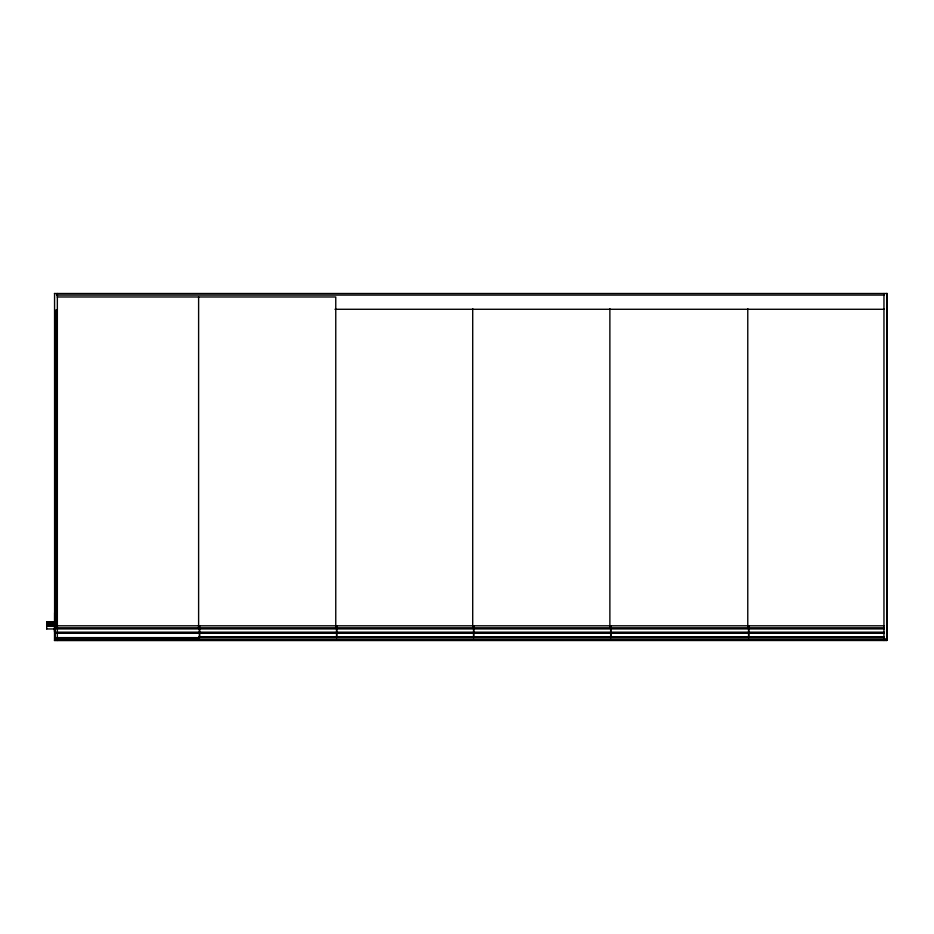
<?xml version="1.0" encoding="UTF-8"?>
<svg xmlns="http://www.w3.org/2000/svg" width="934" height="934" viewBox="0 0 934 934"><rect width="100%" height="100%" fill="white"/><g stroke="black" fill="none" stroke-linecap="round" stroke-linejoin="round"><path stroke-width="1.4" d="M54.429 293.51L887.3 293.51L887.008 309.282M56.624 295.086L884.381 295.086M57.196 296.977L335.761 296.977L335.761 628.173M334.979 309.282L884.381 309.282M56.624 310.181L56.624 625.803L56.624 310.181L55.596 310.181L55.713 625.803M53.974 621.869L46.7 621.869L46.7 628.909M46.7 622.102L53.974 622.149M46.7 622.301L53.974 622.219M46.7 622.371L53.974 622.418M46.7 622.639L53.974 622.674M46.7 623.025L53.974 622.966M46.7 623.55L53.974 623.573M46.7 623.994L53.974 623.994M46.7 624.122L53.974 624.122M46.7 624.461L53.974 624.426L46.7 624.542M46.7 624.788L53.974 624.846M46.7 625.371L53.974 625.418M46.7 625.57L53.974 625.593M884.089 625.803L55.059 625.803L54.919 637.63L199.689 637.63L199.549 625.803M46.7 625.967L53.974 625.92M46.7 626.154L53.974 626.154M55.211 628.173L884.089 628.173M55.211 628.325L199.397 628.325M199.642 628.325L473.491 628.325M473.748 628.325L884.089 628.325M46.7 628.956L53.974 628.956M56.67 628.897L199.397 628.897M199.642 628.897L473.491 628.897M473.748 628.897L884.089 628.897M54.592 631.944L54.265 628.162M56.67 632.178L199.397 632.178M199.642 632.178L473.491 632.178M473.748 632.178L884.089 632.178M55.211 632.75L199.397 632.75M199.642 632.75L473.491 632.75M473.748 632.75L884.089 632.75M55.211 632.902L199.397 632.902M199.642 632.902L473.491 632.902M473.748 632.902L884.089 632.902M198.86 636.848L883.798 636.848M198.86 637.315L883.798 637.315M54.581 639.054L886.716 638.903M54.581 640.385L886.716 640.315M54.429 640.479L886.88 640.479L886.88 293.51M748.694 625.803L748.846 637.63M610.801 625.803L610.953 637.63M336.695 625.803L336.835 637.63M886.728 293.51L886.716 640.479M883.961 293.51L883.961 640.479M748.554 625.803L748.554 637.63M747.772 308.652L747.772 628.173M610.661 625.803L610.661 637.63M609.879 308.652L609.879 628.173M473.783 637.63L473.643 625.803L473.491 637.63M472.709 308.652L472.709 628.173M336.544 625.803L336.544 637.63M199.397 625.803L199.397 637.63M198.615 296.977L198.615 628.173M57.348 293.51L57.348 640.479M55.211 625.803L55.211 637.63M54.616 612.739L54.616 640.479L54.569 293.51M53.974 625.021L46.7 625.021L53.974 625.091"/></g></svg>
